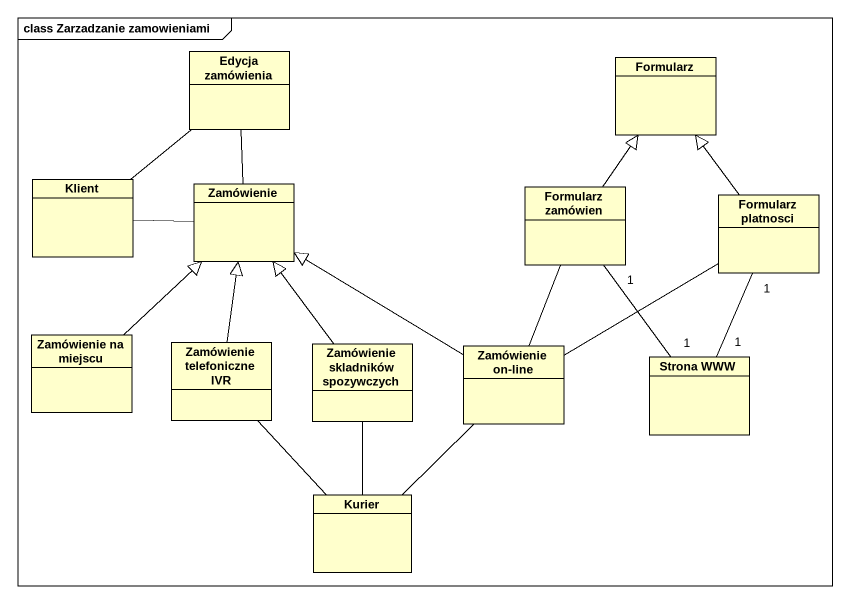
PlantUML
@startuml
mainframe class Zarzadzanie zamowieniami
hide circle
hide empty members
class "Edycja zamówienia" as Edycja_zamówienia
class Formularz
class Klient
class Zamówienie
class "Formularz zamówien" as Formularz_zamówien
class "Formularz platnosci" as Formularz_platnosci
class "Zamówienie na miejscu" as Zamówienie_na_miejscu
class "Zamówienie telefoniczne IVR" as Zamówienie_telefoniczne_IVR
class "Zamówienie skladników spozywczych" as Zamówienie_skladników
class "Zamówienie on-line" as Zamówienie_on_line
class "Strona WWW" as Strona_WWW
class Kurier
Edycja_zamówienia -- Zamówienie
Klient -up- Edycja_zamówienia
Klient -right- Zamówienie
Formularz_zamówien -up-|> Formularz
Formularz_zamówien -- Zamówienie_on_line
Formularz_platnosci -up-|> Formularz
Formularz_platnosci -left- Zamówienie_on_line
Formularz_platnosci "1" -- "1" Strona_WWW
Zamówienie_na_miejscu -up-|> Zamówienie
Zamówienie_telefoniczne_IVR -up-|> Zamówienie
Zamówienie_skladników -up-|> Zamówienie
Zamówienie_on_line -up-|> Zamówienie
Strona_WWW "1" -up- "1" Formularz_zamówien
Kurier -up- Zamówienie_telefoniczne_IVR
Kurier -up- Zamówienie_skladników
Kurier -up- Zamówienie_on_line
@enduml
